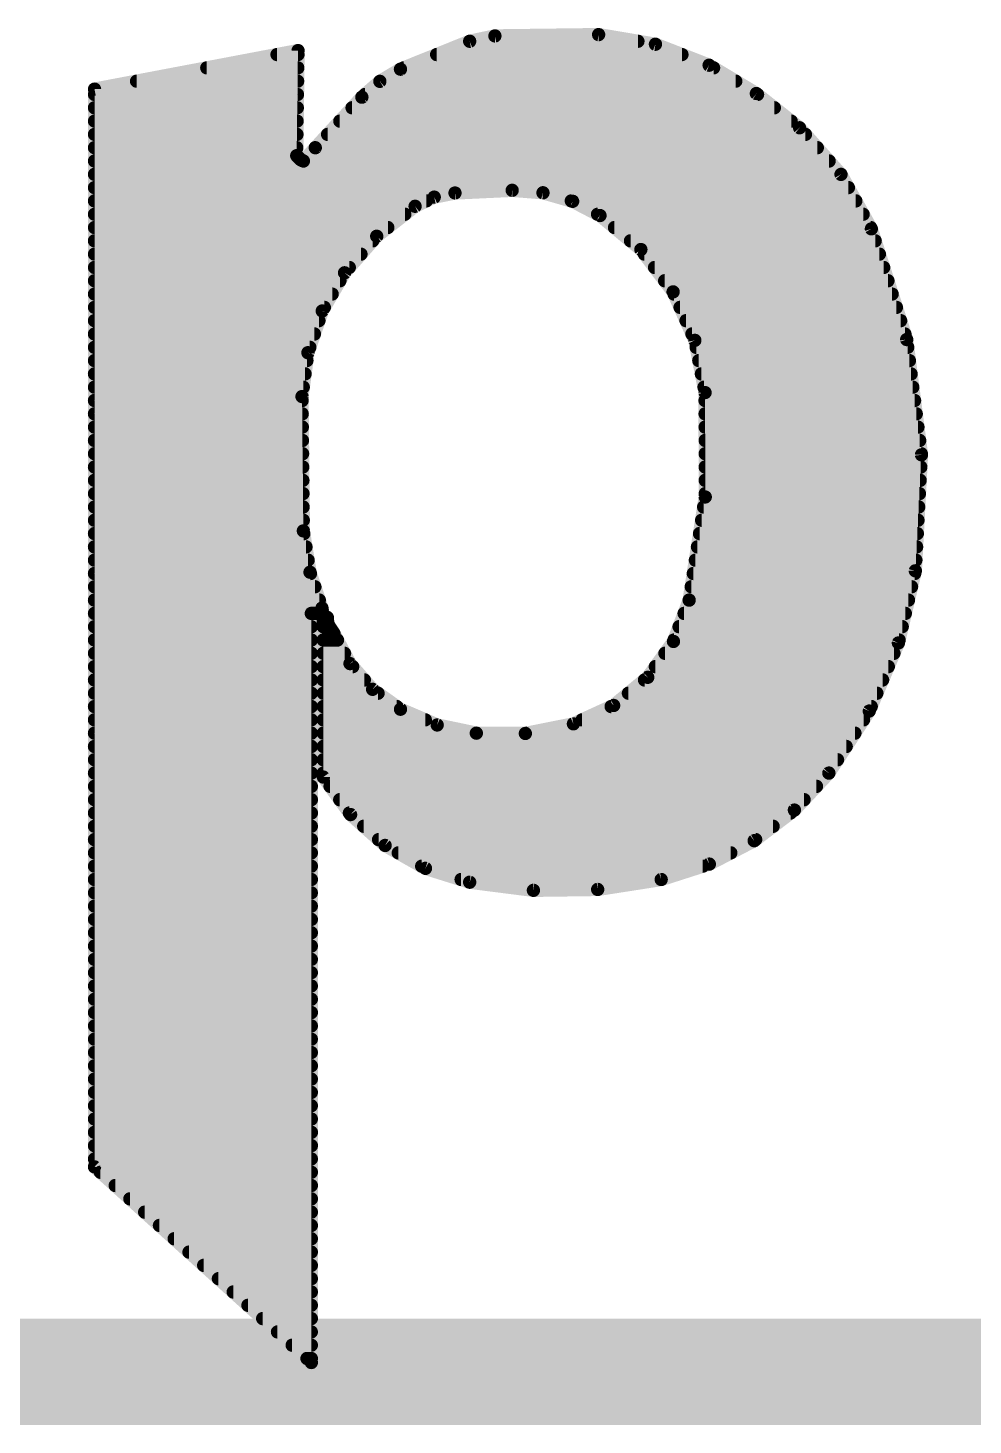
# Model space of a CAD drawing. Extents: x -0.1 to 94.1, y -0.1 to 63.6.
# Drawn here: x 39.629 to 41.434, y -0.102 to 2.565 of the extents above; entities that cross this region are included whole.
import ezdxf

# ---------------------------------------------------------------- set-up
doc = ezdxf.new("R2010")
doc.units = 0
doc.layers.add('20', color=53, linetype='CONTINUOUS')
doc.layers.add('21', color=41, linetype='CONTINUOUS')

msp = doc.modelspace()

# ---------------------------------------------------------------- linework, layer by layer
at = {"layer": '20', "const_width": 0.2032}
msp.add_lwpolyline([(2.3221, 0), (91.6579, 0)], dxfattribs=at)
at = {"layer": '21', "const_width": 0.0254}
for points in [[(40.4724, 2.54), (40.5206, 2.5502)], [(40.5206, 2.5502), (40.7187, 2.5527)], [(40.7187, 2.5527), (40.8272, 2.5343)], [(39.7561, 2.4486), (40.1447, 2.5222)], [(40.1447, 2.5222), (40.1422, 2.3216)], [(40.3403, 2.4867), (40.4724, 2.54)], [(40.4724, 2.54), (40.7937, 2.54)], [(40.8272, 2.5343), (40.9296, 2.4943)], [(40.1046, 2.5146), (40.1446, 2.5146)], [(40.4094, 2.5146), (40.8777, 2.5146)], [(39.9705, 2.4892), (40.1443, 2.4892)], [(40.301, 2.4634), (40.3403, 2.4867)], [(40.3465, 2.4892), (40.9381, 2.4892)], [(40.9296, 2.4943), (41.0198, 2.4402)], [(39.7561, 0.3912), (39.7561, 2.4486)], [(39.8364, 2.4638), (40.144, 2.4638)], [(40.2666, 2.4333), (40.301, 2.4634)], [(40.3015, 2.4638), (40.9805, 2.4638)], [(39.7561, 2.4384), (40.1437, 2.4384)], [(40.1777, 2.3368), (40.2666, 2.4333)], [(40.2724, 2.4384), (41.0221, 2.4384)], [(41.0198, 2.4402), (41.1023, 2.3749)], [(39.7561, 2.413), (40.1433, 2.413)], [(40.2479, 2.413), (41.0542, 2.413)], [(39.7561, 2.3876), (40.143, 2.3876)], [(39.7561, 2.3622), (40.1427, 2.3622)], [(40.2011, 2.3622), (41.1136, 2.3622)], [(40.2245, 2.3876), (41.0863, 2.3876)], [(41.1023, 2.3749), (41.1814, 2.2859)], [(39.7561, 2.3368), (40.1424, 2.3368)], [(40.1549, 2.3114), (40.1777, 2.3368)], [(40.1777, 2.3368), (41.1362, 2.3368)], [(39.7561, 2.3114), (40.1549, 2.3114)], [(40.1422, 2.3216), (40.1498, 2.3139)], [(40.1498, 2.3139), (40.1549, 2.3114)], [(40.1549, 2.3114), (41.1588, 2.3114)], [(39.7561, 2.286), (41.1813, 2.286)], [(41.1814, 2.2859), (41.2394, 2.1819)], [(39.7561, 2.2606), (41.1955, 2.2606)], [(40.5536, 2.2555), (40.4444, 2.2504)], [(40.6123, 2.2508), (40.5536, 2.2555)], [(39.7561, 2.2352), (40.3895, 2.2352)], [(40.4047, 2.2425), (40.3682, 2.225)], [(40.4444, 2.2504), (40.4047, 2.2425)], [(40.669, 2.2345), (40.6123, 2.2508)], [(40.6665, 2.2352), (41.2097, 2.2352)], [(40.7213, 2.2073), (40.669, 2.2345)], [(39.7561, 2.2098), (40.3487, 2.2098)], [(40.3682, 2.225), (40.295, 2.1678)], [(40.7165, 2.2098), (41.2238, 2.2098)], [(40.7994, 2.1424), (40.7213, 2.2073)], [(39.7561, 2.1844), (40.3162, 2.1844)], [(40.7489, 2.1844), (41.238, 2.1844)], [(41.2394, 2.1819), (41.3068, 1.9706)], [(39.7561, 2.159), (40.2872, 2.159)], [(40.295, 2.1678), (40.2336, 2.098)], [(40.7795, 2.159), (41.2467, 2.159)], [(39.7561, 2.1336), (40.2649, 2.1336)], [(40.8608, 2.0616), (40.7994, 2.1424)], [(40.8061, 2.1336), (41.2548, 2.1336)], [(39.7561, 2.1082), (40.2426, 2.1082)], [(40.2336, 2.098), (40.191, 2.0252)], [(40.8254, 2.1082), (41.2629, 2.1082)], [(39.7561, 2.0828), (40.2247, 2.0828)], [(40.8447, 2.0828), (41.271, 2.0828)], [(39.7561, 2.0574), (40.2099, 2.0574)], [(40.9024, 1.969), (40.8608, 2.0616)], [(40.8627, 2.0574), (41.2791, 2.0574)], [(39.7561, 2.032), (40.195, 2.032)], [(40.191, 2.0252), (40.1636, 1.9454)], [(40.8741, 2.032), (41.2872, 2.032)], [(39.7561, 2.0066), (40.1846, 2.0066)], [(40.8855, 2.0066), (41.2953, 2.0066)], [(39.7561, 1.9812), (40.1759, 1.9812)], [(40.8969, 1.9812), (41.3034, 1.9812)], [(40.9219, 1.8694), (40.9024, 1.969)], [(41.3068, 1.9706), (41.3351, 1.7506)], [(39.7561, 1.9558), (40.1672, 1.9558)], [(40.1636, 1.9454), (40.1523, 1.8618)], [(40.9049, 1.9558), (41.3087, 1.9558)], [(39.7561, 1.9304), (40.1616, 1.9304)], [(40.9099, 1.9304), (41.312, 1.9304)], [(39.7561, 1.905), (40.1581, 1.905)], [(40.9149, 1.905), (41.3152, 1.905)], [(39.7561, 1.8796), (40.1547, 1.8796)], [(40.1523, 1.8618), (40.1549, 1.6053)], [(40.9199, 1.8796), (41.3185, 1.8796)], [(40.9222, 1.6701), (40.9219, 1.8694)], [(39.7561, 1.8542), (40.1524, 1.8542)], [(39.7561, 1.8288), (40.1526, 1.8288)], [(40.9219, 1.8542), (41.3218, 1.8542)], [(40.922, 1.8288), (41.325, 1.8288)], [(39.7561, 1.8034), (40.1529, 1.8034)], [(40.922, 1.8034), (41.3283, 1.8034)], [(39.7561, 1.778), (40.1531, 1.778)], [(40.9221, 1.778), (41.3316, 1.778)], [(39.7561, 1.7526), (40.1534, 1.7526)], [(40.9221, 1.7526), (41.3348, 1.7526)], [(41.3351, 1.7506), (41.3233, 1.5291)], [(39.7561, 1.7272), (40.1537, 1.7272)], [(40.9221, 1.7272), (41.3338, 1.7272)], [(39.7561, 1.7018), (40.1539, 1.7018)], [(40.9222, 1.7018), (41.3325, 1.7018)], [(39.7561, 1.6764), (40.1542, 1.6764)], [(40.8915, 1.4732), (40.9222, 1.6701)], [(40.9222, 1.6764), (41.3311, 1.6764)], [(39.7561, 1.651), (40.1544, 1.651)], [(40.9192, 1.651), (41.3298, 1.651)], [(39.7561, 1.6256), (40.1547, 1.6256)], [(40.9153, 1.6256), (41.3284, 1.6256)], [(39.7561, 1.6002), (40.1557, 1.6002)], [(40.1549, 1.6053), (40.1676, 1.5265)], [(40.9113, 1.6002), (41.3271, 1.6002)], [(39.7561, 1.5748), (40.1598, 1.5748)], [(40.9074, 1.5748), (41.3257, 1.5748)], [(39.7561, 1.5494), (40.1639, 1.5494)], [(40.9034, 1.5494), (41.3244, 1.5494)], [(39.7561, 1.524), (40.1684, 1.524)], [(40.1676, 1.5265), (40.1904, 1.458)], [(40.8994, 1.524), (41.3221, 1.524)], [(41.3233, 1.5291), (41.291, 1.3915)], [(39.7561, 1.4986), (40.1769, 1.4986)], [(40.8955, 1.4986), (41.3161, 1.4986)], [(39.7561, 1.4732), (40.1853, 1.4732)], [(40.1909, 1.4543), (40.1895, 1.4508)], [(40.1904, 1.458), (40.1909, 1.4543)], [(40.8616, 1.3943), (40.8915, 1.4732)], [(40.8915, 1.4732), (41.3102, 1.4732)], [(39.7561, 1.4478), (40.1828, 1.4478)], [(40.1828, 1.4478), (40.1701, 1.4478)], [(40.1701, 1.4478), (40.1701, 0.0178)], [(40.1865, 1.4484), (40.1828, 1.4478)], [(40.1895, 1.4508), (40.1865, 1.4484)], [(40.193, 1.4326), (40.2006, 1.4402)], [(40.193, 1.1354), (40.193, 1.4326)], [(40.2006, 1.4402), (40.2006, 1.4351)], [(40.2006, 1.4351), (40.2026, 1.4254)], [(40.8819, 1.4478), (41.3042, 1.4478)], [(39.7561, 1.4224), (40.1701, 1.4224)], [(40.193, 1.4224), (40.2047, 1.4224)], [(40.2026, 1.4254), (40.2082, 1.4173)], [(40.2082, 1.4173), (40.2133, 1.4097)], [(40.2133, 1.4097), (40.244, 1.352)], [(40.8722, 1.4224), (41.2983, 1.4224)], [(39.7561, 1.397), (40.1701, 1.397)], [(40.193, 1.397), (40.22, 1.397)], [(40.8124, 1.3258), (40.8616, 1.3943)], [(40.8626, 1.397), (41.2923, 1.397)], [(41.291, 1.3915), (41.2354, 1.2614)], [(39.7561, 1.3716), (40.1701, 1.3716)], [(40.193, 1.3716), (40.2335, 1.3716)], [(40.244, 1.352), (40.2871, 1.3028)], [(40.8453, 1.3716), (41.2825, 1.3716)], [(39.7561, 1.3462), (40.1701, 1.3462)], [(40.193, 1.3462), (40.249, 1.3462)], [(40.7472, 1.2721), (40.8124, 1.3258)], [(40.827, 1.3462), (41.2717, 1.3462)], [(39.7561, 1.3208), (40.1701, 1.3208)], [(39.7561, 1.2954), (40.1701, 1.2954)], [(40.193, 1.3208), (40.2713, 1.3208)], [(40.193, 1.2954), (40.2975, 1.2954)], [(40.2871, 1.3028), (40.3403, 1.2649)], [(40.7755, 1.2954), (41.2499, 1.2954)], [(40.8063, 1.3208), (41.2608, 1.3208)], [(39.7561, 1.27), (40.1701, 1.27)], [(40.193, 1.27), (40.3331, 1.27)], [(40.6705, 1.237), (40.7472, 1.2721)], [(40.7426, 1.27), (41.2391, 1.27)], [(39.7561, 1.2446), (40.1701, 1.2446)], [(40.193, 1.2446), (40.3877, 1.2446)], [(40.3403, 1.2649), (40.4104, 1.2349)], [(40.6871, 1.2446), (41.2244, 1.2446)], [(41.2354, 1.2614), (41.1582, 1.143)], [(39.7561, 1.2192), (40.1701, 1.2192)], [(40.193, 1.2192), (40.4851, 1.2192)], [(40.4104, 1.2349), (40.4851, 1.2192)], [(40.4851, 1.2192), (40.5787, 1.2186)], [(40.5787, 1.2186), (40.6705, 1.237)], [(40.5817, 1.2192), (41.2079, 1.2192)], [(39.7561, 1.1938), (40.1701, 1.1938)], [(40.193, 1.1938), (41.1913, 1.1938)], [(39.7561, 1.1684), (40.1701, 1.1684)], [(40.193, 1.1684), (41.1748, 1.1684)], [(39.7561, 1.143), (40.1701, 1.143)], [(40.193, 1.143), (41.1582, 1.143)], [(40.245, 1.0638), (40.193, 1.1354)], [(41.1582, 1.143), (41.0924, 1.0723)], [(39.7561, 1.1176), (40.1701, 1.1176)], [(40.2059, 1.1176), (41.1346, 1.1176)], [(39.7561, 1.0922), (40.1701, 1.0922)], [(40.2244, 1.0922), (41.1109, 1.0922)], [(39.7561, 1.0668), (40.1701, 1.0668)], [(40.2428, 1.0668), (41.0851, 1.0668)], [(40.311, 1.0048), (40.245, 1.0638)], [(41.0924, 1.0723), (41.0156, 1.0139)], [(39.7561, 1.0414), (40.1701, 1.0414)], [(40.2701, 1.0414), (41.0518, 1.0414)], [(39.7561, 1.016), (40.1701, 1.016)], [(40.2985, 1.016), (41.0184, 1.016)], [(40.388, 0.9611), (40.311, 1.0048)], [(41.0156, 1.0139), (40.93, 0.9693)], [(39.7561, 0.9906), (40.1701, 0.9906)], [(40.3361, 0.9906), (40.971, 0.9906)], [(39.7561, 0.9652), (40.1701, 0.9652)], [(40.3808, 0.9652), (40.9174, 0.9652)], [(40.4724, 0.9347), (40.388, 0.9611)], [(40.93, 0.9693), (40.8381, 0.9398)], [(39.7561, 0.9398), (40.1701, 0.9398)], [(40.4561, 0.9398), (40.8381, 0.9398)], [(40.5941, 0.9192), (40.4724, 0.9347)], [(40.7168, 0.9209), (40.5941, 0.9192)], [(40.8381, 0.9398), (40.7168, 0.9209)], [(39.7561, 0.9144), (40.1701, 0.9144)], [(39.7561, 0.889), (40.1701, 0.889)], [(39.7561, 0.8636), (40.1701, 0.8636)], [(39.7561, 0.8382), (40.1701, 0.8382)], [(39.7561, 0.8128), (40.1701, 0.8128)], [(39.7561, 0.7874), (40.1701, 0.7874)], [(39.7561, 0.762), (40.1701, 0.762)], [(39.7561, 0.7366), (40.1701, 0.7366)], [(39.7561, 0.7112), (40.1701, 0.7112)], [(39.7561, 0.6858), (40.1701, 0.6858)], [(39.7561, 0.6604), (40.1701, 0.6604)], [(39.7561, 0.635), (40.1701, 0.635)], [(39.7561, 0.6096), (40.1701, 0.6096)], [(39.7561, 0.5842), (40.1701, 0.5842)], [(39.7561, 0.5588), (40.1701, 0.5588)], [(39.7561, 0.5334), (40.1701, 0.5334)], [(39.7561, 0.508), (40.1701, 0.508)], [(39.7561, 0.4826), (40.1701, 0.4826)], [(39.7561, 0.4572), (40.1701, 0.4572)], [(39.7561, 0.4318), (40.1701, 0.4318)], [(39.7561, 0.4064), (40.1701, 0.4064)], [(40.1701, 0.0178), (39.7561, 0.3912)], [(39.7674, 0.381), (40.1701, 0.381)], [(39.7956, 0.3556), (40.1701, 0.3556)], [(39.8237, 0.3302), (40.1701, 0.3302)], [(39.8519, 0.3048), (40.1701, 0.3048)], [(39.8801, 0.2794), (40.1701, 0.2794)], [(39.9082, 0.254), (40.1701, 0.254)], [(39.9364, 0.2286), (40.1701, 0.2286)], [(39.9645, 0.2032), (40.1701, 0.2032)], [(39.9927, 0.1778), (40.1701, 0.1778)], [(40.0209, 0.1524), (40.1701, 0.1524)], [(40.049, 0.127), (40.1701, 0.127)], [(40.0772, 0.1016), (40.1701, 0.1016)], [(40.1054, 0.0762), (40.1701, 0.0762)], [(40.1335, 0.0508), (40.1701, 0.0508)], [(40.1617, 0.0254), (40.1701, 0.0254)]]:
    msp.add_lwpolyline(points, dxfattribs=at)
at = {"layer": '21', "const_width": 0.0127}
for points in [[(40.5205, 2.5565, 1), (40.5207, 2.5439)], [(40.5219, 2.544, 1), (40.5193, 2.5564)], [(40.7198, 2.559, 1), (40.7176, 2.5464)], [(40.7188, 2.5464, 1), (40.7186, 2.559)], [(40.151, 2.5221, 1), (40.1384, 2.5223)], [(40.1459, 2.516, 1), (40.1435, 2.5284)], [(40.4724, 2.5463, 1), (40.4724, 2.5337)], [(40.4711, 2.5462, 1), (40.4737, 2.5338)], [(40.4748, 2.5341, 1), (40.47, 2.5459)], [(40.7937, 2.5337, 1), (40.7937, 2.5463)], [(40.8295, 2.5403, 1), (40.8248, 2.5284)], [(40.8261, 2.5281, 1), (40.8282, 2.5406)], [(40.1046, 2.521, 1), (40.1046, 2.5083)], [(40.1446, 2.5083, 1), (40.1446, 2.521)], [(40.4094, 2.521, 1), (40.4094, 2.5083)], [(40.8777, 2.5083, 1), (40.8777, 2.521)], [(39.9705, 2.4956, 1), (39.9705, 2.4829)], [(40.1443, 2.4829, 1), (40.1443, 2.4956)], [(40.3379, 2.4926, 1), (40.3427, 2.4808)], [(40.3435, 2.4812, 1), (40.3371, 2.4922)], [(40.3465, 2.4956, 1), (40.3465, 2.4829)], [(40.9329, 2.4997, 1), (40.9263, 2.4889)], [(40.9273, 2.4884, 1), (40.9319, 2.5002)], [(40.9381, 2.4829, 1), (40.9381, 2.4956)], [(39.7549, 2.4548, 1), (39.7573, 2.4424)], [(39.7625, 2.4486, 1), (39.7498, 2.4486)], [(39.8364, 2.4701, 1), (39.8364, 2.4575)], [(40.144, 2.4575, 1), (40.144, 2.4701)], [(40.2977, 2.4689, 1), (40.3042, 2.458)], [(40.3015, 2.4701, 1), (40.3015, 2.4575)], [(40.3051, 2.4587, 1), (40.2968, 2.4682)], [(40.9805, 2.4575, 1), (40.9805, 2.4701)], [(39.7561, 2.4447, 1), (39.7561, 2.4321)], [(40.1437, 2.4321, 1), (40.1437, 2.4447)], [(40.2624, 2.4381, 1), (40.2708, 2.4285)], [(40.2713, 2.429, 1), (40.2619, 2.4376)], [(40.2724, 2.4447, 1), (40.2724, 2.4321)], [(41.0238, 2.4452, 1), (41.0159, 2.4352)], [(41.0166, 2.4348, 1), (41.0231, 2.4457)], [(41.0221, 2.4321, 1), (41.0221, 2.4447)], [(39.7561, 2.4194, 1), (39.7561, 2.4067)], [(40.1433, 2.4067, 1), (40.1433, 2.4194)], [(40.2479, 2.4194, 1), (40.2479, 2.4067)], [(41.0542, 2.4067, 1), (41.0542, 2.4194)], [(39.7561, 2.3939, 1), (39.7561, 2.3813)], [(39.7561, 2.3685, 1), (39.7561, 2.3559)], [(40.1427, 2.3559, 1), (40.1427, 2.3685)], [(40.143, 2.3813, 1), (40.143, 2.3939)], [(40.2011, 2.3685, 1), (40.2011, 2.3559)], [(40.2245, 2.3939, 1), (40.2245, 2.3813)], [(41.0863, 2.3813, 1), (41.0863, 2.3939)], [(41.107, 2.3791, 1), (41.0976, 2.3707)], [(41.0984, 2.3699, 1), (41.1062, 2.3799)], [(41.1136, 2.3559, 1), (41.1136, 2.3685)], [(39.7561, 2.3432, 1), (39.7561, 2.3305)], [(40.1424, 2.3305, 1), (40.1424, 2.3432)], [(40.1777, 2.3432, 1), (40.1777, 2.3305)], [(40.173, 2.3411, 1), (40.1824, 2.3325)], [(40.1824, 2.3326, 1), (40.173, 2.341)], [(41.1362, 2.3305, 1), (41.1362, 2.3432)], [(39.7561, 2.3177, 1), (39.7561, 2.3051)], [(40.1467, 2.3261, 1), (40.1377, 2.3171)], [(40.1359, 2.3217, 1), (40.1485, 2.3215)], [(40.1526, 2.3196, 1), (40.147, 2.3082)], [(40.1453, 2.3094, 1), (40.1543, 2.3184)], [(40.1549, 2.3177, 1), (40.1549, 2.3051)], [(40.1502, 2.3156, 1), (40.1596, 2.3072)], [(40.1521, 2.3057, 1), (40.1577, 2.3171)], [(40.1549, 2.3051, 1), (40.1549, 2.3177)], [(41.1588, 2.3051, 1), (41.1588, 2.3177)], [(39.7561, 2.2923, 1), (39.7561, 2.2797)], [(41.187, 2.289, 1), (41.1759, 2.2828)], [(41.1767, 2.2817, 1), (41.1862, 2.2901)], [(41.1813, 2.2797, 1), (41.1813, 2.2923)], [(39.7561, 2.267, 1), (39.7561, 2.2543)], [(40.5541, 2.2618, 1), (40.5531, 2.2492)], [(40.5539, 2.2492, 1), (40.5533, 2.2618)], [(41.1955, 2.2543, 1), (41.1955, 2.267)], [(39.7561, 2.2416, 1), (39.7561, 2.2289)], [(40.3895, 2.2289, 1), (40.3895, 2.2416)], [(40.4035, 2.2487, 1), (40.406, 2.2362)], [(40.4075, 2.2367, 1), (40.402, 2.2482)], [(40.4441, 2.2567, 1), (40.4447, 2.2441)], [(40.4456, 2.2442, 1), (40.4432, 2.2566)], [(40.6141, 2.2569, 1), (40.6106, 2.2447)], [(40.6118, 2.2444, 1), (40.6129, 2.2571)], [(40.6665, 2.2416, 1), (40.6665, 2.2289)], [(40.6719, 2.2401, 1), (40.6661, 2.2288)], [(40.6672, 2.2284, 1), (40.6708, 2.2406)], [(41.2097, 2.2289, 1), (41.2097, 2.2416)], [(39.7561, 2.2161, 1), (39.7561, 2.2035)], [(40.3487, 2.2035, 1), (40.3487, 2.2161)], [(40.3655, 2.2307, 1), (40.3709, 2.2193)], [(40.3721, 2.22, 1), (40.3643, 2.23)], [(40.7165, 2.2161, 1), (40.7165, 2.2035)], [(40.7254, 2.2122, 1), (40.7172, 2.2024)], [(40.7184, 2.2017, 1), (40.7242, 2.2129)], [(41.2238, 2.2035, 1), (41.2238, 2.2161)], [(39.7561, 2.1907, 1), (39.7561, 2.1781)], [(40.3162, 2.1781, 1), (40.3162, 2.1907)], [(40.7489, 2.1907, 1), (40.7489, 2.1781)], [(41.2454, 2.1838, 1), (41.2334, 2.18)], [(41.2339, 2.1788, 1), (41.2449, 2.185)], [(41.238, 2.1781, 1), (41.238, 2.1907)], [(39.7561, 2.1654, 1), (39.7561, 2.1527)], [(40.2872, 2.1527, 1), (40.2872, 2.1654)], [(40.291, 2.1728, 1), (40.2989, 2.1628)], [(40.2997, 2.1636, 1), (40.2902, 2.172)], [(40.7795, 2.1654, 1), (40.7795, 2.1527)], [(41.2467, 2.1527, 1), (41.2467, 2.1654)], [(39.7561, 2.1399, 1), (39.7561, 2.1273)], [(40.2649, 2.1273, 1), (40.2649, 2.1399)], [(40.8044, 2.1463, 1), (40.7943, 2.1386)], [(40.7953, 2.1376, 1), (40.8034, 2.1473)], [(40.8061, 2.1399, 1), (40.8061, 2.1273)], [(41.2548, 2.1273, 1), (41.2548, 2.1399)], [(39.7561, 2.1145, 1), (39.7561, 2.1019)], [(40.2288, 2.1022, 1), (40.2384, 2.0938)], [(40.2391, 2.0948, 1), (40.2281, 2.1012)], [(40.2426, 2.1019, 1), (40.2426, 2.1145)], [(40.8254, 2.1145, 1), (40.8254, 2.1019)], [(41.2629, 2.1019, 1), (41.2629, 2.1145)], [(39.7561, 2.0892, 1), (39.7561, 2.0765)], [(40.2247, 2.0765, 1), (40.2247, 2.0892)], [(40.8447, 2.0892, 1), (40.8447, 2.0765)], [(41.271, 2.0765, 1), (41.271, 2.0892)], [(39.7561, 2.0637, 1), (39.7561, 2.0511)], [(40.2099, 2.0511, 1), (40.2099, 2.0637)], [(40.8666, 2.0642, 1), (40.855, 2.059)], [(40.8557, 2.0578, 1), (40.8659, 2.0655)], [(40.8627, 2.0637, 1), (40.8627, 2.0511)], [(41.2791, 2.0511, 1), (41.2791, 2.0637)], [(39.7561, 2.0383, 1), (39.7561, 2.0257)], [(40.1855, 2.0284, 1), (40.1965, 2.022)], [(40.197, 2.0231, 1), (40.185, 2.0272)], [(40.195, 2.0257, 1), (40.195, 2.0383)], [(40.8741, 2.0383, 1), (40.8741, 2.0257)], [(41.2872, 2.0257, 1), (41.2872, 2.0383)], [(39.7561, 2.013, 1), (39.7561, 2.0003)], [(40.1846, 2.0003, 1), (40.1846, 2.013)], [(40.8855, 2.013, 1), (40.8855, 2.0003)], [(41.2953, 2.0003, 1), (41.2953, 2.013)], [(39.7561, 1.9876, 1), (39.7561, 1.9748)], [(40.1759, 1.9748, 1), (40.1759, 1.9876)], [(40.8969, 1.9876, 1), (40.8969, 1.9748)], [(40.9086, 1.9702, 1), (40.8961, 1.9678)], [(40.8966, 1.9664, 1), (40.9081, 1.9716)], [(41.3131, 1.9714, 1), (41.3005, 1.9698)], [(41.3008, 1.9687, 1), (41.3129, 1.9725)], [(41.3034, 1.9748, 1), (41.3034, 1.9876)], [(39.7561, 1.9622, 1), (39.7561, 1.9494)], [(40.1576, 1.9475, 1), (40.1696, 1.9433)], [(40.1699, 1.9446, 1), (40.1573, 1.9463)], [(40.1672, 1.9494, 1), (40.1672, 1.9622)], [(40.9049, 1.9622, 1), (40.9049, 1.9494)], [(41.3087, 1.9494, 1), (41.3087, 1.9622)], [(39.7561, 1.9368, 1), (39.7561, 1.9241)], [(40.1616, 1.9241, 1), (40.1616, 1.9368)], [(40.9099, 1.9368, 1), (40.9099, 1.9241)], [(41.312, 1.9241, 1), (41.312, 1.9368)], [(39.7561, 1.9114, 1), (39.7561, 1.8986)], [(40.1581, 1.8986, 1), (40.1581, 1.9114)], [(40.9149, 1.9114, 1), (40.9149, 1.8986)], [(41.3152, 1.8986, 1), (41.3152, 1.9114)], [(39.7561, 1.886, 1), (39.7561, 1.8733)], [(39.7561, 1.8606, 1), (39.7561, 1.8478)], [(40.1586, 1.8619, 1), (40.146, 1.8617)], [(40.146, 1.8626, 1), (40.1586, 1.861)], [(40.1524, 1.8478, 1), (40.1524, 1.8606)], [(40.1547, 1.8733, 1), (40.1547, 1.886)], [(40.9199, 1.886, 1), (40.9199, 1.8733)], [(40.9219, 1.8606, 1), (40.9219, 1.8478)], [(40.9282, 1.8694, 1), (40.9156, 1.8694)], [(40.9157, 1.8682, 1), (40.9281, 1.8706)], [(41.3185, 1.8733, 1), (41.3185, 1.886)], [(41.3218, 1.8478, 1), (41.3218, 1.8606)], [(39.7561, 1.8352, 1), (39.7561, 1.8224)], [(40.1526, 1.8224, 1), (40.1526, 1.8352)], [(40.922, 1.8352, 1), (40.922, 1.8224)], [(41.325, 1.8224, 1), (41.325, 1.8352)], [(39.7561, 1.8098, 1), (39.7561, 1.7971)], [(40.1529, 1.7971, 1), (40.1529, 1.8098)], [(40.922, 1.8098, 1), (40.922, 1.7971)], [(41.3283, 1.7971, 1), (41.3283, 1.8098)], [(39.7561, 1.7844, 1), (39.7561, 1.7716)], [(40.1531, 1.7716, 1), (40.1531, 1.7844)], [(40.9221, 1.7844, 1), (40.9221, 1.7716)], [(41.3316, 1.7716, 1), (41.3316, 1.7844)], [(39.7561, 1.759, 1), (39.7561, 1.7463)], [(40.1534, 1.7463, 1), (40.1534, 1.759)], [(40.9221, 1.759, 1), (40.9221, 1.7463)], [(41.3414, 1.7503, 1), (41.3287, 1.7509)], [(41.3348, 1.7463, 1), (41.3348, 1.759)], [(39.7561, 1.7336, 1), (39.7561, 1.7208)], [(40.1537, 1.7208, 1), (40.1537, 1.7336)], [(40.9221, 1.7336, 1), (40.9221, 1.7208)], [(41.3288, 1.7498, 1), (41.3414, 1.7514)], [(41.3338, 1.7208, 1), (41.3338, 1.7336)], [(39.7561, 1.7082, 1), (39.7561, 1.6954)], [(40.1539, 1.6954, 1), (40.1539, 1.7082)], [(40.9222, 1.7082, 1), (40.9222, 1.6954)], [(41.3325, 1.6954, 1), (41.3325, 1.7082)], [(39.7561, 1.6828, 1), (39.7561, 1.6701)], [(40.1542, 1.6701, 1), (40.1542, 1.6828)], [(40.9222, 1.6828, 1), (40.9222, 1.6701)], [(40.9285, 1.6691, 1), (40.916, 1.6711)], [(41.3311, 1.6701, 1), (41.3311, 1.6828)], [(39.7561, 1.6574, 1), (39.7561, 1.6446)], [(40.1544, 1.6446, 1), (40.1544, 1.6574)], [(40.9192, 1.6574, 1), (40.9192, 1.6446)], [(40.9159, 1.6701, 1), (40.9286, 1.6701)], [(41.3298, 1.6446, 1), (41.3298, 1.6574)], [(39.7561, 1.632, 1), (39.7561, 1.6193)], [(40.1547, 1.6193, 1), (40.1547, 1.632)], [(40.9153, 1.632, 1), (40.9153, 1.6193)], [(41.3284, 1.6193, 1), (41.3284, 1.632)], [(39.7561, 1.6066, 1), (39.7561, 1.5938)], [(40.1612, 1.6063, 1), (40.1486, 1.6043)], [(40.1486, 1.6052, 1), (40.1612, 1.6054)], [(40.1557, 1.5938, 1), (40.1557, 1.6066)], [(40.9113, 1.6066, 1), (40.9113, 1.5938)], [(41.3271, 1.5938, 1), (41.3271, 1.6066)], [(39.7561, 1.5812, 1), (39.7561, 1.5684)], [(40.1598, 1.5684, 1), (40.1598, 1.5812)], [(40.9074, 1.5812, 1), (40.9074, 1.5684)], [(41.3257, 1.5684, 1), (41.3257, 1.5812)], [(39.7561, 1.5558, 1), (39.7561, 1.5431)], [(40.1639, 1.5431, 1), (40.1639, 1.5558)], [(40.9034, 1.5558, 1), (40.9034, 1.5431)], [(41.3244, 1.5431, 1), (41.3244, 1.5558)], [(39.7561, 1.5304, 1), (39.7561, 1.5176)], [(40.1736, 1.5285, 1), (40.1616, 1.5245)], [(40.1613, 1.5255, 1), (40.1739, 1.5275)], [(40.1684, 1.5176, 1), (40.1684, 1.5304)], [(40.8994, 1.5304, 1), (40.8994, 1.5176)], [(41.317, 1.5294, 1), (41.3296, 1.5288)], [(41.3295, 1.5276, 1), (41.3171, 1.5306)], [(41.3221, 1.5176, 1), (41.3221, 1.5304)], [(39.7561, 1.505, 1), (39.7561, 1.4923)], [(40.1769, 1.4923, 1), (40.1769, 1.505)], [(40.8955, 1.505, 1), (40.8955, 1.4923)], [(41.3161, 1.4923, 1), (41.3161, 1.505)], [(39.7561, 1.4796, 1), (39.7561, 1.4668)], [(40.1967, 1.4588, 1), (40.1841, 1.4572)], [(40.1968, 1.4519, 1), (40.185, 1.4566)], [(40.1853, 1.4668, 1), (40.1853, 1.4796)], [(40.8915, 1.4796, 1), (40.8915, 1.4668)], [(40.8852, 1.4742, 1), (40.8978, 1.4722)], [(40.8974, 1.4709, 1), (40.8856, 1.4755)], [(41.3102, 1.4668, 1), (41.3102, 1.4796)], [(39.7561, 1.4542, 1), (39.7561, 1.4414)], [(40.1701, 1.4542, 1), (40.1701, 1.4414)], [(40.1765, 1.4478, 1), (40.1638, 1.4478)], [(40.1818, 1.4541, 1), (40.1838, 1.4415)], [(40.1826, 1.4534, 1), (40.1905, 1.4434)], [(40.1828, 1.4414, 1), (40.1828, 1.4542)], [(40.1828, 1.4414, 1), (40.1828, 1.4542)], [(40.1836, 1.4531, 1), (40.1954, 1.4484)], [(40.1844, 1.456, 1), (40.1964, 1.46)], [(40.1846, 1.4534, 1), (40.1972, 1.4551)], [(40.1934, 1.4458, 1), (40.1855, 1.4557)], [(40.1875, 1.4421, 1), (40.1855, 1.4547)], [(40.1885, 1.4371, 1), (40.1975, 1.4281)], [(40.1994, 1.4326, 1), (40.1867, 1.4326)], [(40.2068, 1.4364, 1), (40.1944, 1.4338)], [(40.2069, 1.4402, 1), (40.1943, 1.4402)], [(40.1943, 1.4351, 1), (40.2069, 1.4351)], [(40.2051, 1.4357, 1), (40.1961, 1.4447)], [(40.8819, 1.4542, 1), (40.8819, 1.4414)], [(41.3042, 1.4414, 1), (41.3042, 1.4542)], [(39.7561, 1.4288, 1), (39.7561, 1.4161)], [(40.1701, 1.4161, 1), (40.1701, 1.4288)], [(40.193, 1.4288, 1), (40.193, 1.4161)], [(40.2078, 1.429, 1), (40.1974, 1.4218)], [(40.1964, 1.4242, 1), (40.2088, 1.4267)], [(40.2135, 1.4208, 1), (40.2029, 1.4138)], [(40.203, 1.4137, 1), (40.2134, 1.4209)], [(40.2047, 1.4161, 1), (40.2047, 1.4288)], [(40.2189, 1.4127, 1), (40.2077, 1.4067)], [(40.208, 1.4062, 1), (40.2186, 1.4132)], [(40.8722, 1.4288, 1), (40.8722, 1.4161)], [(41.2983, 1.4161, 1), (41.2983, 1.4288)], [(39.7561, 1.4034, 1), (39.7561, 1.3906)], [(40.1701, 1.3906, 1), (40.1701, 1.4034)], [(40.193, 1.4034, 1), (40.193, 1.3906)], [(40.22, 1.3906, 1), (40.22, 1.4034)], [(40.8556, 1.3966, 1), (40.8675, 1.3921)], [(40.8626, 1.4034, 1), (40.8626, 1.3906)], [(40.8667, 1.3906, 1), (40.8564, 1.398)], [(41.2848, 1.3929, 1), (41.2972, 1.39)], [(41.2968, 1.389, 1), (41.2852, 1.3939)], [(41.2923, 1.3906, 1), (41.2923, 1.4034)], [(39.7561, 1.378, 1), (39.7561, 1.3653)], [(40.1701, 1.3653, 1), (40.1701, 1.378)], [(40.193, 1.378, 1), (40.193, 1.3653)], [(40.2335, 1.3653, 1), (40.2335, 1.378)], [(40.2487, 1.3562, 1), (40.2392, 1.3478)], [(40.2384, 1.349, 1), (40.2496, 1.355)], [(40.8453, 1.378, 1), (40.8453, 1.3653)], [(41.2825, 1.3653, 1), (41.2825, 1.378)], [(39.7561, 1.3526, 1), (39.7561, 1.3398)], [(39.7561, 1.3272, 1), (39.7561, 1.3144)], [(40.1701, 1.3398, 1), (40.1701, 1.3526)], [(40.1701, 1.3144, 1), (40.1701, 1.3272)], [(40.193, 1.3526, 1), (40.193, 1.3398)], [(40.193, 1.3272, 1), (40.193, 1.3144)], [(40.249, 1.3398, 1), (40.249, 1.3526)], [(40.2713, 1.3144, 1), (40.2713, 1.3272)], [(40.8063, 1.3272, 1), (40.8063, 1.3144)], [(40.8072, 1.3295, 1), (40.8175, 1.3221)], [(40.8164, 1.3209, 1), (40.8083, 1.3307)], [(40.827, 1.3526, 1), (40.827, 1.3398)], [(41.2608, 1.3144, 1), (41.2608, 1.3272)], [(41.2717, 1.3398, 1), (41.2717, 1.3526)], [(39.7561, 1.3018, 1), (39.7561, 1.2891)], [(40.1701, 1.2891, 1), (40.1701, 1.3018)], [(40.193, 1.3018, 1), (40.193, 1.2891)], [(40.2908, 1.308, 1), (40.2834, 1.2977)], [(40.2823, 1.2987, 1), (40.2918, 1.307)], [(40.2975, 1.2891, 1), (40.2975, 1.3018)], [(40.7755, 1.3018, 1), (40.7755, 1.2891)], [(41.2499, 1.2891, 1), (41.2499, 1.3018)], [(39.7561, 1.2764, 1), (39.7561, 1.2636)], [(40.1701, 1.2636, 1), (40.1701, 1.2764)], [(40.193, 1.2764, 1), (40.193, 1.2636)], [(40.3331, 1.2636, 1), (40.3331, 1.2764)], [(40.7426, 1.2764, 1), (40.7426, 1.2636)], [(40.7432, 1.277, 1), (40.7513, 1.2672)], [(40.7499, 1.2663, 1), (40.7446, 1.2779)], [(41.2391, 1.2636, 1), (41.2391, 1.2764)], [(39.7561, 1.251, 1), (39.7561, 1.2383)], [(40.1701, 1.2383, 1), (40.1701, 1.251)], [(40.193, 1.251, 1), (40.193, 1.2383)], [(40.3428, 1.2707, 1), (40.3378, 1.2591)], [(40.3366, 1.2597, 1), (40.344, 1.2701)], [(40.3877, 1.2383, 1), (40.3877, 1.251)], [(40.6871, 1.251, 1), (40.6871, 1.2383)], [(41.2244, 1.2383, 1), (41.2244, 1.251)], [(41.2296, 1.2639, 1), (41.2412, 1.259)], [(41.2407, 1.258, 1), (41.2301, 1.2649)], [(39.7561, 1.2256, 1), (39.7561, 1.2128)], [(40.1701, 1.2128, 1), (40.1701, 1.2256)], [(40.193, 1.2256, 1), (40.193, 1.2128)], [(40.4117, 1.2411, 1), (40.4091, 1.2287)], [(40.4079, 1.229, 1), (40.4129, 1.2407)], [(40.4851, 1.2255, 1), (40.4851, 1.2129)], [(40.4838, 1.213, 1), (40.4864, 1.2254)], [(40.4851, 1.2128, 1), (40.4851, 1.2256)], [(40.5775, 1.2248, 1), (40.58, 1.2124)], [(40.5817, 1.2256, 1), (40.5817, 1.2128)], [(40.5787, 1.2123, 1), (40.5788, 1.225)], [(40.6679, 1.2428, 1), (40.6731, 1.2312)], [(40.6717, 1.2308, 1), (40.6693, 1.2432)], [(41.2079, 1.2128, 1), (41.2079, 1.2256)], [(39.7561, 1.2002, 1), (39.7561, 1.1874)], [(40.1701, 1.1874, 1), (40.1701, 1.2002)], [(40.193, 1.2002, 1), (40.193, 1.1874)], [(41.1913, 1.1874, 1), (41.1913, 1.2002)], [(39.7561, 1.1748, 1), (39.7561, 1.1621)], [(40.1701, 1.1621, 1), (40.1701, 1.1748)], [(40.193, 1.1748, 1), (40.193, 1.1621)], [(41.1748, 1.1621, 1), (41.1748, 1.1748)], [(39.7561, 1.1494, 1), (39.7561, 1.1366)], [(40.1701, 1.1366, 1), (40.1701, 1.1494)], [(40.193, 1.1494, 1), (40.193, 1.1366)], [(40.1981, 1.1391, 1), (40.1879, 1.1317)], [(41.1529, 1.1465, 1), (41.1635, 1.1395)], [(41.1628, 1.1387, 1), (41.1536, 1.1473)], [(41.1582, 1.1366, 1), (41.1582, 1.1494)], [(39.7561, 1.124, 1), (39.7561, 1.1113)], [(40.1701, 1.1113, 1), (40.1701, 1.124)], [(40.1867, 1.1354, 1), (40.1994, 1.1354)], [(40.2059, 1.124, 1), (40.2059, 1.1113)], [(41.1346, 1.1113, 1), (41.1346, 1.124)], [(39.7561, 1.0986, 1), (39.7561, 1.0858)], [(40.1701, 1.0858, 1), (40.1701, 1.0986)], [(40.2244, 1.0986, 1), (40.2244, 1.0858)], [(41.1109, 1.0858, 1), (41.1109, 1.0986)], [(39.7561, 1.0732, 1), (39.7561, 1.0604)], [(40.1701, 1.0604, 1), (40.1701, 1.0732)], [(40.2428, 1.0732, 1), (40.2428, 1.0604)], [(40.2493, 1.0685, 1), (40.2408, 1.0591)], [(40.2399, 1.0601, 1), (40.2502, 1.0675)], [(41.0851, 1.0604, 1), (41.0851, 1.0732)], [(41.0878, 1.0767, 1), (41.0971, 1.068)], [(41.0963, 1.0673, 1), (41.0886, 1.0774)], [(39.7561, 1.0478, 1), (39.7561, 1.0351)], [(40.1701, 1.0351, 1), (40.1701, 1.0478)], [(40.2701, 1.0478, 1), (40.2701, 1.0351)], [(41.0518, 1.0351, 1), (41.0518, 1.0478)], [(39.7561, 1.0224, 1), (39.7561, 1.0096)], [(40.1701, 1.0096, 1), (40.1701, 1.0224)], [(40.2985, 1.0224, 1), (40.2985, 1.0096)], [(40.3141, 1.0104, 1), (40.3079, 0.9993)], [(40.3068, 1.0001, 1), (40.3152, 1.0096)], [(41.0118, 1.0189, 1), (41.0195, 1.0088)], [(41.0186, 1.0082, 1), (41.0127, 1.0195)], [(41.0184, 1.0096, 1), (41.0184, 1.0224)], [(39.7561, 0.997, 1), (39.7561, 0.9843)], [(40.1701, 0.9843, 1), (40.1701, 0.997)], [(40.3361, 0.997, 1), (40.3361, 0.9843)], [(40.971, 0.9843, 1), (40.971, 0.997)], [(39.7561, 0.9716, 1), (39.7561, 0.9589)], [(40.1701, 0.9589, 1), (40.1701, 0.9716)], [(40.3808, 0.9716, 1), (40.3808, 0.9589)], [(40.3898, 0.9672, 1), (40.3861, 0.9551)], [(40.3848, 0.9556, 1), (40.3911, 0.9667)], [(40.9174, 0.9589, 1), (40.9174, 0.9716)], [(40.9271, 0.9749, 1), (40.933, 0.9636)], [(40.932, 0.9632, 1), (40.9281, 0.9753)], [(39.7561, 0.9462, 1), (39.7561, 0.9335)], [(40.1701, 0.9335, 1), (40.1701, 0.9462)], [(40.4561, 0.9462, 1), (40.4561, 0.9335)], [(40.4732, 0.941, 1), (40.4716, 0.9284)], [(40.4705, 0.9286, 1), (40.4743, 0.9408)], [(40.7159, 0.9272, 1), (40.7178, 0.9146)], [(40.7169, 0.9145, 1), (40.7168, 0.9272)], [(40.8362, 0.9458, 1), (40.84, 0.9338)], [(40.8391, 0.9335, 1), (40.8371, 0.9461)], [(40.8381, 0.9335, 1), (40.8381, 0.9462)], [(39.7561, 0.9207, 1), (39.7561, 0.9081)], [(40.1701, 0.9081, 1), (40.1701, 0.9207)], [(40.594, 0.9255, 1), (40.5942, 0.9128)], [(40.5933, 0.9129, 1), (40.5949, 0.9255)], [(39.7561, 0.8953, 1), (39.7561, 0.8827)], [(40.1701, 0.8827, 1), (40.1701, 0.8953)], [(39.7561, 0.87, 1), (39.7561, 0.8573)], [(40.1701, 0.8573, 1), (40.1701, 0.87)], [(39.7561, 0.8446, 1), (39.7561, 0.8319)], [(40.1701, 0.8319, 1), (40.1701, 0.8446)], [(39.7561, 0.8192, 1), (39.7561, 0.8065)], [(40.1701, 0.8065, 1), (40.1701, 0.8192)], [(39.7561, 0.7937, 1), (39.7561, 0.7811)], [(39.7561, 0.7683, 1), (39.7561, 0.7557)], [(40.1701, 0.7811, 1), (40.1701, 0.7937)], [(40.1701, 0.7557, 1), (40.1701, 0.7683)], [(39.7561, 0.7429, 1), (39.7561, 0.7303)], [(40.1701, 0.7303, 1), (40.1701, 0.7429)], [(39.7561, 0.7176, 1), (39.7561, 0.7049)], [(40.1701, 0.7049, 1), (40.1701, 0.7176)], [(39.7561, 0.6922, 1), (39.7561, 0.6795)], [(40.1701, 0.6795, 1), (40.1701, 0.6922)], [(39.7561, 0.6667, 1), (39.7561, 0.6541)], [(40.1701, 0.6541, 1), (40.1701, 0.6667)], [(39.7561, 0.6413, 1), (39.7561, 0.6287)], [(40.1701, 0.6287, 1), (40.1701, 0.6413)], [(39.7561, 0.6159, 1), (39.7561, 0.6033)], [(40.1701, 0.6033, 1), (40.1701, 0.6159)], [(39.7561, 0.5906, 1), (39.7561, 0.5779)], [(40.1701, 0.5779, 1), (40.1701, 0.5906)], [(39.7561, 0.5652, 1), (39.7561, 0.5525)], [(40.1701, 0.5525, 1), (40.1701, 0.5652)], [(39.7561, 0.5397, 1), (39.7561, 0.5271)], [(40.1701, 0.5271, 1), (40.1701, 0.5397)], [(39.7561, 0.5143, 1), (39.7561, 0.5017)], [(40.1701, 0.5017, 1), (40.1701, 0.5143)], [(39.7561, 0.489, 1), (39.7561, 0.4763)], [(40.1701, 0.4763, 1), (40.1701, 0.489)], [(39.7561, 0.4636, 1), (39.7561, 0.4508)], [(40.1701, 0.4508, 1), (40.1701, 0.4636)], [(39.7561, 0.4382, 1), (39.7561, 0.4254)], [(40.1701, 0.4254, 1), (40.1701, 0.4382)], [(39.7561, 0.4128, 1), (39.7561, 0.4001)], [(39.7604, 0.3959, 1), (39.7518, 0.3865)], [(40.1701, 0.4001, 1), (40.1701, 0.4128)], [(39.7498, 0.3912, 1), (39.7625, 0.3912)], [(39.7674, 0.3874, 1), (39.7674, 0.3746)], [(40.1701, 0.3746, 1), (40.1701, 0.3874)], [(39.7956, 0.362, 1), (39.7956, 0.3493)], [(40.1701, 0.3493, 1), (40.1701, 0.362)], [(39.8237, 0.3366, 1), (39.8237, 0.3238)], [(40.1701, 0.3238, 1), (40.1701, 0.3366)], [(39.8519, 0.3112, 1), (39.8519, 0.2984)], [(40.1701, 0.2984, 1), (40.1701, 0.3112)], [(39.8801, 0.2858, 1), (39.8801, 0.2731)], [(39.9082, 0.2604, 1), (39.9082, 0.2477)], [(40.1701, 0.2731, 1), (40.1701, 0.2858)], [(40.1701, 0.2477, 1), (40.1701, 0.2604)], [(39.9364, 0.2349, 1), (39.9364, 0.2223)], [(40.1701, 0.2223, 1), (40.1701, 0.2349)], [(39.9645, 0.2096, 1), (39.9645, 0.1969)], [(40.1701, 0.1969, 1), (40.1701, 0.2096)], [(39.9927, 0.1842, 1), (39.9927, 0.1715)], [(40.1701, 0.1715, 1), (40.1701, 0.1842)], [(40.0209, 0.1588, 1), (40.0209, 0.1461)], [(40.1701, 0.1461, 1), (40.1701, 0.1588)], [(40.049, 0.1333, 1), (40.049, 0.1207)], [(40.1701, 0.1207, 1), (40.1701, 0.1333)], [(40.0772, 0.108, 1), (40.0772, 0.0953)], [(40.1701, 0.0953, 1), (40.1701, 0.108)], [(40.1054, 0.0825, 1), (40.1054, 0.0699)], [(40.1701, 0.0699, 1), (40.1701, 0.0825)], [(40.1335, 0.0572, 1), (40.1335, 0.0445)], [(40.1701, 0.0445, 1), (40.1701, 0.0572)], [(40.1617, 0.0318, 1), (40.1617, 0.0191)], [(40.1658, 0.0131, 1), (40.1744, 0.0225)], [(40.1701, 0.0191, 1), (40.1701, 0.0318)], [(40.1638, 0.0178, 1), (40.1765, 0.0178)]]:
    msp.add_lwpolyline(points, format="xyb", dxfattribs=at)

doc.saveas('drawing.dxf')
